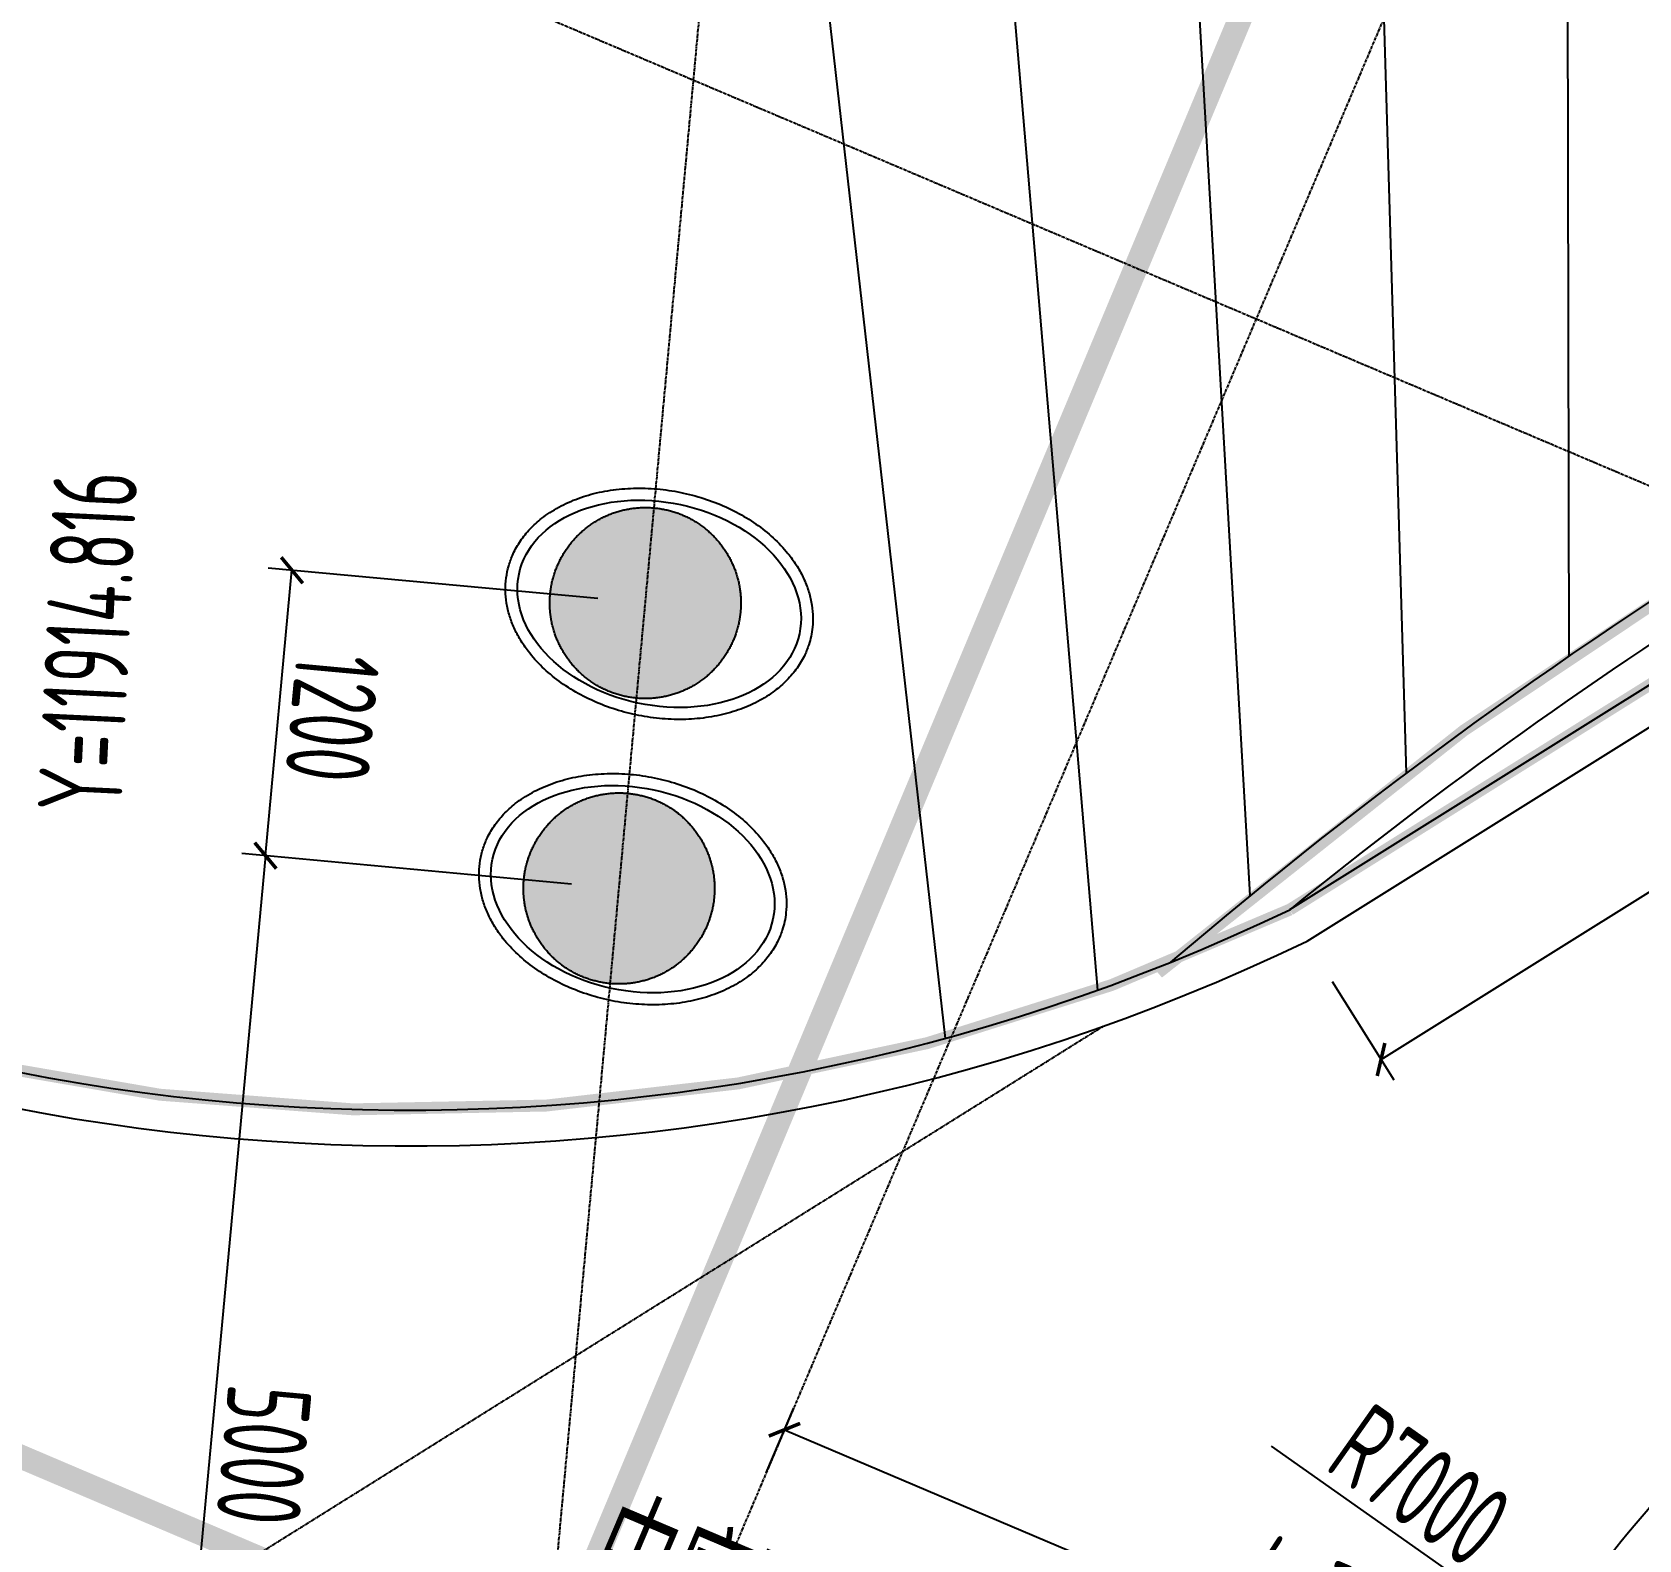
# Model space of a CAD drawing. Extents: x 11778731 to 12007717, y -6694179 to -6363962.
# Drawn here: x 11916379 to 11923105, y -6421171 to -6414858 of the extents above; entities that cross this region are included whole.
import ezdxf
from ezdxf.enums import TextEntityAlignment as Align
from ezdxf.xclip import XClip

# ---------------------------------------------------------------- set-up
doc = ezdxf.new("R2010")
doc.units = 0
doc.header["$LTSCALE"] = 10
doc.header["$MEASUREMENT"] = 0
doc.header["$XCLIPFRAME"] = 0
for name, pattern in [('A3-RG-axis-100$0$CENTER', [2, 1.25, -0.25, 0.25, -0.25]), ('A3-RI-3F$0$$1$CENTER', [2, 1.25, -0.25, 0.25, -0.25]), ('A3-RI-3F$0$DASH', [0.35, 0.25, -0.1]), ('DASHED2', [0.375, 0.25, -0.125])]:
    doc.linetypes.add(name, pattern=pattern)
for name, color, linetype in [('A-CLOD', 200, 'Continuous'), ('A3-RB-3F-100$0$A-DIMS-100', 1, 'Continuous'), ('A3-RG-axis-100$0$A-DIMS-100', 1, 'Continuous'), ('A3-RG-axis-100$0$A-GRID', 1, 'A3-RG-axis-100$0$CENTER'), ('A3-RI-3F$0$$1$A-GRID', 1, 'A3-RI-3F$0$$1$CENTER'), ('A3-RI-3F$0$A-FLOR-CURT', 55, 'Continuous'), ('A3-RI-3F$0$A-STRS-HRAL', 80, 'Continuous'), ('A3-RI-3F$0$A-WALL', 7, 'Continuous'), ('A3-RI-3F$0$A-WALL-FINI', 95, 'Continuous'), ('A3-RS-1F$0$A-HATH-GRAY', 8, 'Continuous'), ('A3-RS-1F$0$A-WALL', 7, 'Continuous'), ('A3-RV-3F$0$A-STRS', 50, 'Continuous'), ('A3-RV-3F$0$A-STRS-HRAL', 80, 'Continuous'), ('A3-SYMB-3F-100$0$A-SYMB', 4, 'Continuous'), ('A3-SYMB-3F-100$0$A-SYMB-AREA', 4, 'Continuous'), ('A3-SYMB-3F-100$0$A-SYMB-NAME', 4, 'Continuous'), ('A3-SYMB-3F-100$0$A-SYMB-NAME-E', 4, 'Continuous')]:
    doc.layers.add(name, color=color, linetype=linetype)
doc.layers.add('A3-RI-3F$0$AN-WALL-EXTR', color=4, linetype='Continuous', lineweight=13)
doc.styles.add('A3-RB-3F-100$0$XD2008', font='xd-hzs.shx', dxfattribs={"width": 0.7, "bigfont": 'xd-hztxt.shx'})
doc.styles.add('A3-RG-axis-100$0$XD2008', font='xd-hzs.shx', dxfattribs={"width": 0.7, "bigfont": 'xd-hztxt.shx'})
doc.styles.add('A3-SYMB-3F-100$0$ECADI', font='hzs.shx', dxfattribs={"width": 0.7, "bigfont": 'hztxt.shx'})
doc.dimstyles.new('A3-RB-3F-100$0$XD100', dxfattribs={"dimscale": 100, "dimtxt": 3.5, "dimasz": 1.5, "dimexe": 1, "dimexo": 2, "dimgap": 0.5, "dimtad": 1, "dimdec": 0, "dimdsep": 46, "dimtxsty": 'A3-RB-3F-100$0$XD2008', "dimcen": 2.5, "dimclrt": 4, "dimaunit": 1, "dimadec": 0, "dimazin": 0, "dimtfac": 1, "dimtdec": 0, "dimtix": 1, "dimtmove": 0, "dimatfit": 3, "dimfxl": 0, "dimtolj": 1, "dimtzin": 0, "dimarcsym": 0})
doc.dimstyles.new('A3-RB-3F-100$0$XD100$0', dxfattribs={"dimscale": 100, "dimtxt": 3.5, "dimasz": 1, "dimexe": 1, "dimexo": 2, "dimgap": 0.5, "dimtad": 1, "dimdec": 0, "dimdsep": 46, "dimtxsty": 'A3-RB-3F-100$0$XD2008', "dimblk1": 'A3-RB-3F-100$0$_ARCHTICK', "dimblk2": 'A3-RB-3F-100$0$_ARCHTICK', "dimsah": 1, "dimcen": 2.5, "dimclrt": 4, "dimaunit": 1, "dimadec": 0, "dimazin": 0, "dimtfac": 1, "dimtdec": 0, "dimtix": 1, "dimtmove": 0, "dimatfit": 3, "dimfxl": 0, "dimtolj": 1, "dimtzin": 0, "dimarcsym": 0})
doc.dimstyles.new('A3-RG-axis-100$0$XD100$0', dxfattribs={"dimscale": 100, "dimtxt": 3.5, "dimasz": 1, "dimexe": 1, "dimexo": 2, "dimgap": 0.5, "dimtad": 1, "dimdec": 0, "dimdsep": 46, "dimtxsty": 'A3-RG-axis-100$0$XD2008', "dimblk1": 'A3-RG-axis-100$0$_ARCHTICK', "dimblk2": 'A3-RG-axis-100$0$_ARCHTICK', "dimsah": 1, "dimcen": 2.5, "dimclrt": 4, "dimaunit": 1, "dimadec": 0, "dimazin": 0, "dimtfac": 1, "dimtdec": 0, "dimtix": 1, "dimtmove": 0, "dimatfit": 3, "dimfxl": 0, "dimtolj": 1, "dimtzin": 0, "dimarcsym": 0})

# ---------------------------------------------------------------- blocks, each defined once
blk = doc.blocks.new('A3-RV-3F')
at = {"layer": 'A3-RV-3F$0$A-STRS'}
for p, q in [((11922813.3, -6417470), (11922803.3, -6412044.4)), ((11922132.1, -6417960.3), (11921961.5, -6412198.7)), ((11921478.3, -6418473.5), (11921129.1, -6412391.7)), ((11920840.9, -6418868.9), (11920308.1, -6412622.8)), ((11919500.2, -6412891.3), (11920200.6, -6419071.3))]:
    blk.add_line(p, q, dxfattribs=at)
at = {"layer": 'A3-RV-3F$0$A-STRS-HRAL'}
for radius, start, end in [(20000, 112.05179, 130.57134), (19850, 114.93505, 129.06495)]:
    blk.add_arc((11934152.9, -6433944.7), radius, start, end, dxfattribs=at)
blk = doc.blocks.new('A3-RI-3F')
at = {"layer": 'A3-RI-3F$0$$1$A-GRID'}
blk.add_line((11918377.3, -6423422.6), (11921340.9, -6391263.8), dxfattribs=at)
at = {"layer": 'A3-RI-3F$0$A-FLOR-CURT', "color": 170, "linetype": 'A3-RI-3F$0$DASH', "const_width": 50}
blk.add_lwpolyline([(11926492.9, -6396565.3, 0.052123), (11917488.9, -6394434.1), (11917228.3, -6394435.2), (11916163.8, -6395948.3), (11915379, -6395376.8, 0.263888), (11909909.9, -6402374.6), (11909460.6, -6410946.9, 0.270782), (11913853.8, -6418314.1, 0.242696), (11921643.4, -6418532.5), (11929176.1, -6413825.5, -0.244698), (11942985.9, -6412738.6), (11948447.1, -6415056.8, 0.668179), (11951083, -6412466.6), (11948801, -6406818.5, 0.221695), (11943855.7, -6402206.9), (11926494.5, -6396565.9)], format="xyb", dxfattribs=at)
at = {"layer": 'A3-RI-3F$0$A-FLOR-CURT', "color": 212, "linetype": 'A3-RI-3F$0$DASH', "const_width": 50}
blk.add_lwpolyline([(11926644, -6415407.8, 0.081856), (11921092.4, -6418797.9)], format="xyb", dxfattribs=at)
at = {"layer": 'A3-RI-3F$0$A-STRS-HRAL'}
for p, q in [((11921643.4, -6418532.5), (11929176.1, -6413825.5)), ((11921715.9, -6418664.1), (11929255.6, -6413952.7))]:
    blk.add_line(p, q, dxfattribs=at)
at = {"layer": 'A3-RI-3F$0$A-STRS-HRAL', "linetype": 'A3-RI-3F$0$DASH'}
blk.add_line((11916936.1, -6421473.9), (11920862.5, -6419020.5), dxfattribs=at)
at = {"layer": 'A3-RI-3F$0$A-STRS-HRAL'}
for radius, start, end in [(8650, 180.47492, 295.73247), (8500, 180.50546, 295.67736)]:
    blk.add_arc((11917960.3, -6410871.9), radius, start, end, dxfattribs=at)
at = {"layer": 'A3-RI-3F$0$A-WALL'}
for radius, end in [(7000, 154.17664), (6800, 151.57145)]:
    blk.add_arc((11928439.1, -6425622.3), radius, 127.84451, end, dxfattribs=at)
at = {"layer": 'A3-RI-3F$0$A-WALL-FINI'}
for centre in [(11919004.3, -6417251.9), (11918893.4, -6418446.7)]:
    blk.add_ellipse(centre, major_axis=(586.8, -125.4), ratio=0.708333, dxfattribs=at)
for points in [[(11919639.9, -6417387.7), (11919642.5, -6417375.4), (11919644.5, -6417362.9), (11919647.6, -6417332.7), (11919648.1, -6417314.9), (11919646.5, -6417279.2), (11919644.4, -6417261.3), (11919637.5, -6417225.7), (11919632.9, -6417208), (11919621.1, -6417173), (11919614, -6417155.7), (11919597.5, -6417121.8), (11919588.1, -6417105.1), (11919567.2, -6417072.4), (11919555.6, -6417056.5), (11919524.7, -6417018.3), (11919504.1, -6416996.5), (11919459.3, -6416955.3), (11919435, -6416935.8), (11919383.3, -6416899.8), (11919355.9, -6416883.1), (11919298.6, -6416852.8), (11919268.6, -6416839.3), (11919207, -6416815.4), (11919175.3, -6416805.2), (11919110.8, -6416788.3), (11919078, -6416781.7), (11919012.1, -6416772.1), (11918978.9, -6416769.2), (11918913.1, -6416767.2), (11918880.4, -6416768.1), (11918816.1, -6416773.7), (11918784.5, -6416778.4), (11918723.3, -6416791.6), (11918693.6, -6416800.1), (11918636.8, -6416820.8), (11918609.6, -6416833), (11918558.6, -6416860.8), (11918534.7, -6416876.5), (11918495.2, -6416907.6), (11918478.9, -6416922.4), (11918449.1, -6416954), (11918435.6, -6416970.7), (11918411.7, -6417005.8), (11918401.4, -6417024.2), (11918385.4, -6417059.3), (11918379.3, -6417075.7), (11918369.7, -6417109.3), (11918366.1, -6417126.4), (11918361.6, -6417161.1), (11918360.6, -6417178.6), (11918361.2, -6417213.8), (11918362.7, -6417231.5), (11918368.4, -6417266.7), (11918372.5, -6417284.2), (11918383, -6417318.9), (11918389.5, -6417336.1), (11918404.7, -6417369.9), (11918413.5, -6417386.5), (11918433.1, -6417419.1), (11918443.9, -6417435), (11918473.4, -6417473.6), (11918493.1, -6417495.6), (11918536.4, -6417537.5), (11918559.9, -6417557.3), (11918610.2, -6417594.2), (11918637, -6417611.4), (11918693.1, -6417642.7), (11918722.4, -6417656.8), (11918783.1, -6417681.8), (11918814.3, -6417692.7), (11918878.1, -6417710.9), (11918910.6, -6417718.2), (11918976.1, -6417729.3), (11919009.1, -6417732.9), (11919074.8, -6417736.5), (11919107.5, -6417736.5), (11919171.9, -6417732.5), (11919203.7, -6417728.6), (11919265.4, -6417717.1), (11919295.5, -6417709.4), (11919353.2, -6417690.5), (11919380.8, -6417679.2), (11919433, -6417653), (11919457.6, -6417638.2), (11919499.1, -6417608.1), (11919516.6, -6417593.4), (11919548.8, -6417561.9), (11919563.4, -6417545.2), (11919589.4, -6417509.8), (11919600.8, -6417491.2), (11919618.3, -6417456.1), (11919625, -6417439.7), (11919634.2, -6417411.4), (11919637.4, -6417399.7), (11919639.9, -6417387.7)], [(11919529, -6418582.5), (11919531.7, -6418570.2), (11919533.6, -6418557.7), (11919536.8, -6418527.5), (11919537.3, -6418509.7), (11919535.6, -6418474), (11919533.5, -6418456.1), (11919526.7, -6418420.5), (11919522, -6418402.8), (11919510.2, -6418367.8), (11919503.1, -6418350.5), (11919486.6, -6418316.6), (11919477.2, -6418299.9), (11919456.3, -6418267.2), (11919444.7, -6418251.3), (11919413.8, -6418213.1), (11919393.2, -6418191.3), (11919348.4, -6418150.1), (11919324.1, -6418130.6), (11919272.4, -6418094.6), (11919245, -6418077.9), (11919187.7, -6418047.6), (11919157.8, -6418034.1), (11919096.1, -6418010.3), (11919064.4, -6418000), (11918999.9, -6417983.1), (11918967.1, -6417976.5), (11918901.2, -6417966.9), (11918868.1, -6417964), (11918802.2, -6417962), (11918769.5, -6417962.9), (11918705.2, -6417968.5), (11918673.7, -6417973.2), (11918612.4, -6417986.4), (11918582.7, -6417994.9), (11918525.9, -6418015.6), (11918498.8, -6418027.8), (11918447.7, -6418055.6), (11918423.8, -6418071.3), (11918384.3, -6418102.4), (11918368, -6418117.2), (11918338.2, -6418148.8), (11918324.7, -6418165.5), (11918300.9, -6418200.6), (11918290.5, -6418219), (11918274.5, -6418254.1), (11918268.5, -6418270.5), (11918258.8, -6418304.1), (11918255.2, -6418321.2), (11918250.7, -6418355.9), (11918249.7, -6418373.4), (11918250.3, -6418408.6), (11918251.9, -6418426.3), (11918257.5, -6418461.5), (11918261.6, -6418479), (11918272.2, -6418513.7), (11918278.6, -6418530.9), (11918293.9, -6418564.7), (11918302.6, -6418581.3), (11918322.2, -6418613.9), (11918333.1, -6418629.8), (11918362.5, -6418668.4), (11918382.2, -6418690.4), (11918425.5, -6418732.3), (11918449, -6418752.1), (11918499.3, -6418789), (11918526.1, -6418806.2), (11918582.2, -6418837.5), (11918611.6, -6418851.6), (11918672.2, -6418876.6), (11918703.5, -6418887.5), (11918767.2, -6418905.7), (11918799.7, -6418913), (11918865.2, -6418924.1), (11918898.2, -6418927.7), (11918963.9, -6418931.3), (11918996.6, -6418931.3), (11919061.1, -6418927.3), (11919092.8, -6418923.4), (11919154.6, -6418911.9), (11919184.6, -6418904.2), (11919242.3, -6418885.3), (11919269.9, -6418874), (11919322.2, -6418847.8), (11919346.7, -6418833), (11919388.3, -6418802.9), (11919405.8, -6418788.2), (11919437.9, -6418756.7), (11919452.5, -6418740), (11919478.5, -6418704.6), (11919489.9, -6418686), (11919507.4, -6418650.9), (11919514.1, -6418634.5), (11919523.3, -6418606.2), (11919526.5, -6418594.5), (11919529, -6418582.5)]]:
    blk.add_open_spline(points, degree=3, knots=[0, 0, 0, 0, 0.076523, 0.076523, 0.183626, 0.183626, 0.290729, 0.290729, 0.397831, 0.397831, 0.504934, 0.504934, 0.612037, 0.612037, 0.719139, 0.719139, 0.87668, 0.87668, 1.03422, 1.03422, 1.191761, 1.191761, 1.349301, 1.349301, 1.506841, 1.506841, 1.664382, 1.664382, 1.821922, 1.821922, 1.979462, 1.979462, 2.137003, 2.137003, 2.294543, 2.294543, 2.452083, 2.452083, 2.609624, 2.609624, 2.73537, 2.73537, 2.861116, 2.861116, 2.986863, 2.986863, 3.092591, 3.092591, 3.198319, 3.198319, 3.304047, 3.304047, 3.409776, 3.409776, 3.515504, 3.515504, 3.621232, 3.621232, 3.72696, 3.72696, 3.832689, 3.832689, 3.989552, 3.989552, 4.146415, 4.146415, 4.303278, 4.303278, 4.460141, 4.460141, 4.617004, 4.617004, 4.773867, 4.773867, 4.93073, 4.93073, 5.087593, 5.087593, 5.244456, 5.244456, 5.401319, 5.401319, 5.558182, 5.558182, 5.715045, 5.715045, 5.84446, 5.84446, 5.973874, 5.973874, 6.103289, 6.103289, 6.20947, 6.20947, 6.283185, 6.283185, 6.283185, 6.283185], dxfattribs=at)
at = {"layer": 'A3-RI-3F$0$AN-WALL-EXTR'}
blk.add_circle((11918836.1, -6418443.7), 400, dxfattribs=at)
blk = doc.blocks.new('A3-RG-axis-100$0$_ARCHTICK')
at = {"color": 0, "linetype": 'ByBlock', "const_width": 0.15}
blk.add_lwpolyline([(-0.5, -0.5), (0.5, 0.5)], dxfattribs=at)
blk = doc.blocks.new('*D291')
at = {"layer": 'A3-RG-axis-100$0$A-DIMS-100', "color": 0, "lineweight": -2}
for p, q in [((11917356.3, -6418306.3), (11917467.2, -6417111.4)), ((11918747.9, -6417230.3), (11917367.6, -6417102.2)), ((11918637, -6418425.2), (11917256.7, -6418297))]:
    blk.add_line(p, q, dxfattribs=at)
at = {"layer": 'A3-RG-axis-100$0$A-DIMS-100', "color": 0, "lineweight": -2, "xscale": 100, "yscale": 100, "zscale": 100}
for p, rotation in [((11917467.2, -6417111.4), 84.69567084425691), ((11917356.3, -6418306.3), 264.6956708442569)]:
    blk.add_blockref('A3-RG-axis-100$0$_ARCHTICK', p, dxfattribs=dict(at, rotation=rotation))
at = {"layer": 'A3-RG-axis-100$0$A-DIMS-100', "color": 4, "insert": (11917635.8, -6417729.6), "char_height": 350, "attachment_point": 5, "rotation": 264.69567, "style": 'A3-RG-axis-100$0$XD2008'}
blk.add_mtext('\\A1;1200', dxfattribs=at)
blk = doc.blocks.new('*D292')
at = {"layer": 'A3-RG-axis-100$0$A-DIMS-100', "color": 0, "lineweight": -2}
for p, q in [((11917356.3, -6418306.2), (11916894.1, -6423284.9)), ((11918637, -6418425.1), (11917256.7, -6418297)), ((11918178.1, -6423404.1), (11916794.5, -6423275.6))]:
    blk.add_line(p, q, dxfattribs=at)
at = {"layer": 'A3-RG-axis-100$0$A-DIMS-100', "color": 0, "lineweight": -2, "xscale": 100, "yscale": 100, "zscale": 100}
for p, rotation in [((11917356.3, -6418306.2), 84.69567084425691), ((11916894.1, -6423284.9), 264.6956708442569)]:
    blk.add_blockref('A3-RG-axis-100$0$_ARCHTICK', p, dxfattribs=dict(at, rotation=rotation))
at = {"layer": 'A3-RG-axis-100$0$A-DIMS-100', "color": 4, "insert": (11917349.2, -6420816.4), "char_height": 350, "attachment_point": 5, "rotation": 264.69567, "style": 'A3-RG-axis-100$0$XD2008'}
blk.add_mtext('\\A1;5000', dxfattribs=at)
blk = doc.blocks.new('A3-SYMB-3F-100$0$ECADI-TAG-ROOM')
at = {"layer": 'A3-SYMB-3F-100$0$A-SYMB-AREA', "style": 'A3-SYMB-3F-100$0$ECADI', "width": 0.7}
blk.add_attdef('340M2', text='', height=2.5, dxfattribs=at).set_placement((7.167, -1.75), align=Align.MIDDLE_LEFT)
at = {"layer": 'A3-SYMB-3F-100$0$A-SYMB-NAME', "style": 'A3-SYMB-3F-100$0$ECADI', "width": 0.7}
blk.add_attdef('CHINESENAME', (-5.125, 0.088), '', height=4.5, dxfattribs=at)
at = {"layer": 'A3-SYMB-3F-100$0$A-SYMB-NAME-E', "style": 'A3-SYMB-3F-100$0$ECADI', "width": 0.7}
for tag, p in [('ENGLISHHIGH', (-5.125, 8.04)), ('ENGLISHLOW', (-5.125, 4.84))]:
    blk.add_attdef(tag, p, '', height=2.5, dxfattribs=at)
blk = doc.blocks.new('A3-SYMB-3F-100')
at = {"layer": 'A3-SYMB-3F-100$0$A-SYMB'}
ref = blk.add_blockref('A3-SYMB-3F-100$0$ECADI-TAG-ROOM', (11919135.5, -6421596), dxfattribs=dict(at, xscale=99.99999999989046, yscale=100.0000000001164, rotation=337))
ref.add_attrib('CHINESENAME', '中庭回廊', (11918667.1, -6421387.7), dxfattribs={"height": 450, "rotation": 337, "style": 'A3-SYMB-3F-100$0$ECADI', "width": 0.7})
blk = doc.blocks.new('A3-RB-3F-100$0$_ARCHTICK')
at = {"color": 0, "linetype": 'ByBlock', "const_width": 0.15}
blk.add_lwpolyline([(-0.5, -0.5), (0.5, 0.5)], dxfattribs=at)
blk = doc.blocks.new('*D1204')
at = {"layer": 'A3-RB-3F-100$0$A-DIMS-100', "color": 0, "lineweight": -2}
for p, q in [((11929361.6, -6414122.3), (11929618.4, -6414533.4)), ((11922025.7, -6419159.9), (11929565.5, -6414448.6)), ((11921821.8, -6418833.7), (11922078.7, -6419244.7))]:
    blk.add_line(p, q, dxfattribs=at)
at = {"layer": 'A3-RB-3F-100$0$A-DIMS-100', "color": 0, "lineweight": -2, "xscale": 100, "yscale": 100, "zscale": 100}
for p, rotation in [((11929565.5, -6414448.6), 31.99997582972803), ((11922025.7, -6419159.9), 211.999975829728)]:
    blk.add_blockref('A3-RB-3F-100$0$_ARCHTICK', p, dxfattribs=dict(at, rotation=rotation))
at = {"layer": 'A3-RB-3F-100$0$A-DIMS-100', "color": 4, "insert": (11925676.3, -6416613.4), "char_height": 350, "attachment_point": 5, "rotation": 31.99998, "style": 'A3-RB-3F-100$0$XD2008'}
blk.add_mtext('\\A1;8891', dxfattribs=at)
blk = doc.blocks.new('*D1186')
at = {"layer": 'A3-RB-3F-100$0$A-DIMS-100', "color": 0, "lineweight": -2}
for p, q in [((11919451.7, -6420891.2), (11919567.7, -6420618)), ((11919528.6, -6420710.1), (11923790.5, -6422519.2)), ((11923713.6, -6422700.3), (11923829.6, -6422427.1))]:
    blk.add_line(p, q, dxfattribs=at)
at = {"layer": 'A3-RB-3F-100$0$A-DIMS-100', "color": 0, "lineweight": -2, "xscale": 100, "yscale": 100, "zscale": 100}
for p, rotation in [((11919528.6, -6420710.1), 156.9999981292256), ((11923790.5, -6422519.2), 336.9999981292256)]:
    blk.add_blockref('A3-RB-3F-100$0$_ARCHTICK', p, dxfattribs=dict(at, rotation=rotation))
at = {"layer": 'A3-RB-3F-100$0$A-DIMS-100', "color": 4, "insert": (11921747.5, -6421407.5), "char_height": 350, "attachment_point": 5, "rotation": 337, "style": 'A3-RB-3F-100$0$XD2008'}
blk.add_mtext('\\A1;4630', dxfattribs=at)
blk = doc.blocks.new('*D375')
at = {"layer": 'A3-RB-3F-100$0$A-DIMS-100', "color": 0, "lineweight": -2}
for p in [(11921565.6, -6420779.1), (11928439.1, -6425622.3)]:
    blk.add_line(p, (11922716.9, -6421590.3), dxfattribs=at)
at = {"layer": 'A3-RB-3F-100$0$A-DIMS-100', "color": 0, "lineweight": -2, "xscale": 100, "yscale": 100, "zscale": 100, "rotation": 324.830999471613}
blk.add_blockref('A3-RB-3F-100$0$_ARCHTICK', (11922716.9, -6421590.3), dxfattribs=at)
at = {"layer": 'A3-RB-3F-100$0$A-DIMS-100', "color": 4, "insert": (11922189.1, -6420943.2), "char_height": 350, "attachment_point": 5, "rotation": 324.831, "style": 'A3-RB-3F-100$0$XD2008'}
blk.add_mtext('\\A1;R7000', dxfattribs=at)
blk = doc.blocks.new('A3-RS-1F')
at = {"layer": 'A3-RS-1F$0$A-HATH-GRAY'}
h = blk.add_hatch(color=256, dxfattribs=at)
edge = h.paths.add_edge_path()
edge.add_arc((11918946.2, -6417248.7), 400, 0, 360)
h = blk.add_hatch(color=256, dxfattribs=at)
edge = h.paths.add_edge_path()
edge.add_arc((11918836.1, -6418443.7), 400, 0, 360)
at = {"layer": 'A3-RS-1F$0$A-WALL'}
for centre in [(11918946.2, -6417248.7), (11918836.1, -6418443.7)]:
    blk.add_circle(centre, 400, dxfattribs=at)
blk = doc.blocks.new('A3-RG-axis-100')
at = {"layer": 'A3-RG-axis-100$0$A-GRID'}
for p, q in [((11918377.3, -6423422.6), (11921340.9, -6391263.8)), ((11924628.9, -6408694.5), (11906537.9, -6451314.1)), ((11906717.6, -6409782.5), (11989058.9, -6444734.3))]:
    blk.add_line(p, q, dxfattribs=at)
blk.add_arc((11778730.7, -6694178.7), 294300, 57.267208, 69.150423, dxfattribs=at)
at = {"layer": 'A3-RG-axis-100$0$A-DIMS-100'}
for base, p1, p2, picture, middle in [((11917467.2, -6417111.4), (11918836.1, -6418443.7), (11918947, -6417248.8), '*D291', (11917411.8, -6417708.8)), ((11916894.1, -6423284.9), (11918836.2, -6418443.6), (11918377.2, -6423422.6), '*D292', (11917125.2, -6420795.6))]:
    dim = blk.add_linear_dim(base=base, p1=p1, p2=p2, angle=264.69567, dimstyle='A3-RG-axis-100$0$XD100$0', override={"dimasz": 1}, dxfattribs=at)
    dim.commit()
    dim.dimension.update_dxf_attribs({"geometry": picture, "text_midpoint": middle, "dimtype": 128})
blk = doc.blocks.new('A3-RB-3F-100')
at = {"layer": 'A3-RB-3F-100$0$A-DIMS-100', "style": 'A3-RB-3F-100$0$XD2008', "width": 0.7}
blk.add_text('Y=11914.816', height=350, rotation=87.24023, dxfattribs=at).set_placement((11916752.1, -6418131))
at = {"layer": 'A3-RB-3F-100$0$A-DIMS-100'}
dim = blk.add_aligned_dim(p1=(11921715.9, -6418664.1), p2=(11929255.6, -6413952.7), distance=-584.7, dimstyle='A3-RB-3F-100$0$XD100$0', dxfattribs=at)
dim.commit()
dim.dimension.update_dxf_attribs({"geometry": '*D1204', "text_midpoint": (11925676.3, -6416613.4)})
dim = blk.add_radius_dim(center=(11928439.1, -6425622.3), mpoint=(11922716.9, -6421590.3), dimstyle='A3-RB-3F-100$0$XD100', override={"dimasz": 1, "dimblk1": 'A3-RB-3F-100$0$_ARCHTICK', "dimblk2": 'A3-RB-3F-100$0$_ARCHTICK', "dimsah": 1}, dxfattribs=at)
dim.commit()
dim.dimension.update_dxf_attribs({"geometry": '*D375', "text_midpoint": (11922189.1, -6420943.2)})
dim = blk.add_linear_dim(base=(11923790.5, -6422519.2), p1=(11919373.6, -6421075.3), p2=(11923635.5, -6422884.4), angle=337, text='4630', dimstyle='A3-RB-3F-100$0$XD100$0', dxfattribs=at)
dim.commit()
dim.dimension.update_dxf_attribs({"geometry": '*D1186', "text_midpoint": (11921659.6, -6421614.6), "dimtype": 129})

msp = doc.modelspace()

# ---------------------------------------------------------------- linework, layer by layer
at = {"layer": 'A-CLOD', "linetype": 'DASHED2', "const_width": 100}
for points in [[(11925732.1, -6406095.6), (11943019, -6413470.6, -0.413788), (11943336.1, -6414257), (11935490.1, -6432740.9, -0.414214), (11934703.4, -6433058.7), (11917500.4, -6425756.5, -0.414214), (11917182.6, -6424969.8), (11924944.5, -6406413.1, -0.414639)], [(11905763.4, -6416324.8), (11919721.1, -6422265.5, -0.414212), (11920038.9, -6423052.3), (11917350.4, -6429291.7, -0.414214), (11916563.6, -6429609.5), (11902639.8, -6423683.4, -0.414214), (11902321.9, -6422896.7), (11904976.6, -6416642.7, -0.414215)]]:
    msp.add_lwpolyline(points, format="xyb", close=True, dxfattribs=at)

# ---------------------------------------------------------------- block references
for name in ['A3-RG-axis-100', 'A3-RB-3F-100', 'A3-RI-3F', 'A3-RI-3F', 'A3-RI-3F', 'A3-SYMB-3F-100', 'A3-SYMB-3F-100', 'A3-RV-3F', 'A3-RV-3F']:
    msp.add_blockref(name, (0, 0))
ref = msp.add_blockref('A3-RS-1F', (0, 0))
XClip(ref).set_block_clipping_path([(11880575.4595815204, -6415096.270357037), (11910249.6177904997, -6426601.7009763205), (11922841.9025027994, -6430599.4828046197), (11977834.5324543808, -6451371.0095163761), (12008409.3102089595, -6381594.5835881606), (11890394.8696729206, -6356927.6296852781), (11884882.5177205391, -6396620.1386088813)])

doc.saveas('drawing.dxf')
